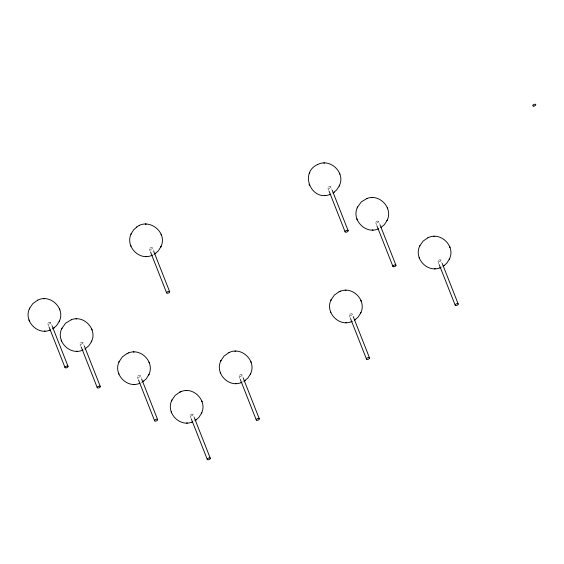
<?xml version="1.0" encoding="UTF-8"?>
<svg xmlns="http://www.w3.org/2000/svg" width="564" height="564" viewBox="0 0 564 564"><rect width="100%" height="100%" fill="white"/><g stroke="black" fill="none" stroke-linecap="round" stroke-linejoin="round"><path stroke-width="0.42" stroke-dasharray="2.82 2.11" d="M141.86 382.35L141.042 382.766M152.816 255.027L153.542 254.667M441.358 267.273L442.084 266.92M242.379 382.131L243.183 381.743M440.949 260.187A1.621 0.797 -21.5 0 1 438.905 261.71A1.621 0.797 -21.5 0 1 438.454 260.406A1.621 0.797 -21.5 0 1 440.949 260.187L441.908 262.62M437.925 261.343L438.884 263.783M378.684 221.441A1.621 0.797 -21.5 0 1 376.639 222.963A1.621 0.797 -21.5 0 1 376.188 221.659A1.621 0.797 -21.5 0 1 378.684 221.441L379.642 223.88M375.659 222.604L376.618 225.036M330.878 186.86A1.621 0.797 -21.5 0 1 328.826 188.383A1.621 0.797 -21.5 0 1 328.375 187.079A1.621 0.797 -21.5 0 1 330.878 186.86L331.836 189.292M327.846 188.016L328.805 190.456M352.26 314.106A1.621 0.797 -21.5 0 1 350.216 315.628A1.621 0.797 -21.5 0 1 349.765 314.324A1.621 0.797 -21.5 0 1 352.26 314.106L352.902 315.727M349.236 315.262L350.195 317.701M242.048 375.011A1.621 0.797 -21.5 0 1 240.003 376.533A1.621 0.797 -21.5 0 1 239.552 375.229A1.621 0.797 -21.5 0 1 242.048 375.011L243.324 378.261M239.016 376.167L239.975 378.606M152.414 247.934A1.621 0.797 -21.5 0 1 150.362 249.457A1.621 0.797 -21.5 0 1 149.911 248.153A1.621 0.797 -21.5 0 1 152.414 247.934L153.373 250.374M149.382 249.091L150.341 251.53M193.043 414.448A1.621 0.797 -21.5 0 1 190.992 415.964A1.621 0.797 -21.5 0 1 190.54 414.66A1.621 0.797 -21.5 0 1 193.043 414.448L194.319 417.691M190.012 415.605L190.97 418.037M140.373 375.807A1.621 0.797 -21.5 0 1 138.328 377.33A1.621 0.797 -21.5 0 1 137.877 376.026A1.621 0.797 -21.5 0 1 140.373 375.807L141.331 378.24M137.348 376.964L138.307 379.403M83.028 342.693A1.621 0.797 -21.5 0 1 80.983 344.216A1.621 0.797 -21.5 0 1 80.532 342.912A1.621 0.797 -21.5 0 1 83.028 342.693L83.987 345.126M79.996 343.85L80.955 346.289M50.795 322.552A1.621 0.797 -21.5 0 1 48.751 324.074A1.621 0.797 -21.5 0 1 48.3 322.77A1.621 0.797 -21.5 0 1 50.795 322.552L51.754 324.991M47.764 323.715L48.723 326.147"/><path stroke-width="0.85" d="M29.49 308.593C23.526 320.775 37.259 335.305 49.738 330.229M59.333 321.254C65.657 308.402 50.182 293.576 37.626 300.203M61.723 328.727C55.505 341.382 70.472 356.138 83.021 349.969M91.565 341.389C97.53 329.207 83.796 314.677 71.318 319.753M131.109 233.975C125.145 246.158 138.871 260.688 151.356 255.612M119.067 361.841C113.11 374.024 126.837 388.561 139.315 383.485M160.952 246.637C168.001 232.396 148.804 217.295 136.587 227.123M148.91 374.503C154.874 362.321 141.148 347.791 128.662 352.867M171.738 400.482C165.774 412.665 179.5 427.195 191.986 422.126M201.574 413.144C207.538 400.962 193.812 386.432 181.333 391.501M220.743 361.045C214.778 373.234 228.512 387.764 240.99 382.688M317.772 164.476C299.251 172.33 310.983 201.651 329.82 194.538M250.585 373.713C256.909 360.861 241.434 346.035 228.878 352.655M339.415 185.556C345.739 172.711 330.257 157.885 317.701 164.505M357.386 207.481C351.153 220.15 366.163 234.913 378.719 228.695M330.955 300.14C324.998 312.322 338.724 326.859 351.203 321.783M387.221 220.143C393.186 207.961 379.459 193.424 366.974 198.5M360.798 312.801C366.762 300.619 353.036 286.089 340.55 291.165M419.644 246.221C413.687 258.404 427.413 272.941 439.892 267.865M449.487 258.883C455.811 246.038 440.336 231.212 427.78 237.832M29.582 308.374L32.86 303.545L37.696 300.168M52.628 328.904L56.555 325.661L59.241 321.466M61.814 328.516L65.657 323.137L71.374 319.732M131.2 233.757L133.626 229.858L136.833 226.947M84.861 349.038L88.788 345.802L91.474 341.608M154.578 254.082L158.174 251.043L160.853 246.849M119.166 361.63L122.444 356.793L127.274 353.424M142.544 381.955L146.139 378.916L148.818 374.722M171.83 400.271L175.108 395.434L179.937 392.058M220.834 360.833L224.112 355.997L228.949 352.627M194.869 420.793L198.803 417.557L201.482 413.356M309.819 172.33L309.417 173.261M243.881 381.363L247.807 378.12L250.494 373.925M333.042 193.008L336.637 189.969L339.316 185.775M357.477 207.263L361.32 201.884L367.03 198.479M331.054 299.928L334.332 295.092L339.161 291.722M380.855 227.588L384.451 224.55L387.13 220.355M354.432 320.253L358.027 317.215L360.706 313.02M419.743 246.01L423.021 241.173L427.85 237.804M443.121 266.335L446.716 263.296L449.395 259.102M29.335 308.952L29.737 308.022M59.086 321.818L59.488 320.888M61.568 329.094L61.97 328.163M130.954 234.335L131.356 233.404M91.319 341.96L91.72 341.03M160.705 247.201L161.107 246.271M118.912 362.208L119.314 361.277M148.663 375.074L149.065 374.144M171.576 400.849L171.985 399.918M220.587 361.411L220.989 360.481M201.334 413.708L201.736 412.777M250.338 374.277L250.74 373.347M339.168 186.127L339.57 185.196M357.223 207.841L357.625 206.91M330.8 300.506L331.202 299.576M386.974 220.707L387.383 219.777M360.551 313.373L360.953 312.442M419.489 246.588L419.891 245.657M449.24 259.454L449.642 258.523M155.22 253.659L155.798 253.243M53.601 328.276L54.179 327.86M333.684 192.585L334.262 192.169M143.185 381.532L143.757 381.116M244.854 380.735L245.432 380.319M195.849 420.166L196.427 419.757M355.073 319.83L355.644 319.414M443.762 265.912L444.333 265.496M139.653 225.396L139.237 225.579M339.465 291.588L340.607 291.144M180.24 391.924L181.382 391.486M127.203 353.452L128.719 352.845M339.091 291.75L339.5 291.567M179.867 392.093L180.283 391.909M152.407 255.21L151.3 255.633M330.871 194.136L329.764 194.559M352.253 321.374L351.146 321.804M50.443 329.968L49.681 330.25M140.02 383.224L139.259 383.506M439.835 267.886L440.597 267.604M240.934 382.709L241.695 382.427M191.929 422.14L192.684 421.858M145.322 224.105L145.723 224.098M145.695 224.098L146.125 224.091M434.231 236.351L434.668 236.344M433.857 236.358L434.266 236.351M146.739 256.5L145.928 256.514M434.47 268.767L435.274 268.753M345.979 290.263L345.168 290.277M43.703 298.723L44.105 298.716M44.077 298.716L44.514 298.708M76.951 351.266L77.353 351.259M76.542 351.273L76.979 351.266M133.28 351.978L134.091 351.964M323.778 163.031L324.589 163.017M324.392 195.44L325.202 195.426M371.591 197.612L372.402 197.597M372.205 230.02L373.015 230.006M75.936 318.864L76.746 318.85M345.781 322.686L346.585 322.671M44.316 331.131L45.12 331.117M234.955 351.182L235.766 351.168M133.894 384.387L134.697 384.373M235.562 383.591L236.372 383.576M185.944 390.612L186.754 390.598M186.557 423.028L187.368 423.014M442.225 263.43L458.208 304.003A1.621 0.797 -21.5 0 1 456.163 305.519A1.621 0.797 -21.5 0 1 455.712 304.215A1.621 0.797 -21.5 0 1 458.208 304.003M439.201 264.594L455.176 305.159M379.967 224.691L395.942 265.256A1.621 0.797 -21.5 0 1 393.898 266.779A1.621 0.797 -21.5 0 1 393.446 265.475A1.621 0.797 -21.5 0 1 395.942 265.256M376.935 225.847L392.918 266.412M332.154 190.11L348.136 230.676A1.621 0.797 -21.5 0 1 346.084 232.192A1.621 0.797 -21.5 0 1 345.633 230.887A1.621 0.797 -21.5 0 1 348.136 230.676M329.122 191.267L345.105 231.832M353.219 316.538L369.519 357.921A1.621 0.797 -21.5 0 1 367.474 359.437A1.621 0.797 -21.5 0 1 367.023 358.133A1.621 0.797 -21.5 0 1 369.519 357.921M350.512 318.512L366.487 359.078M243.324 378.261L259.306 418.826A1.621 0.797 -21.5 0 1 257.262 420.342A1.621 0.797 -21.5 0 1 256.81 419.038A1.621 0.797 -21.5 0 1 259.306 418.826M240.299 379.417L256.275 419.983M153.69 251.184L169.672 291.75A1.621 0.797 -21.5 0 1 167.621 293.266A1.621 0.797 -21.5 0 1 167.17 291.969A1.621 0.797 -21.5 0 1 169.672 291.75M150.658 252.341L166.641 292.906M194.319 417.691L210.294 458.257A1.621 0.797 -21.5 0 1 208.25 459.78A1.621 0.797 -21.5 0 1 207.799 458.476A1.621 0.797 -21.5 0 1 210.294 458.257M191.288 418.848L207.27 459.42M141.649 379.05L157.631 419.623A1.621 0.797 -21.5 0 1 155.586 421.139A1.621 0.797 -21.5 0 1 155.135 419.835A1.621 0.797 -21.5 0 1 157.631 419.623M138.624 380.214L154.607 420.779M84.304 345.943L100.286 386.509A1.621 0.797 -21.5 0 1 98.242 388.025A1.621 0.797 -21.5 0 1 97.791 386.721A1.621 0.797 -21.5 0 1 100.286 386.509M81.279 347.1L97.255 387.665M52.071 325.802L68.054 366.367A1.621 0.797 -21.5 0 1 66.009 367.89A1.621 0.797 -21.5 0 1 65.558 366.586A1.621 0.797 -21.5 0 1 68.054 366.367M49.047 326.958L65.022 367.524M449.614 246.517L449.748 246.884M449.853 247.173L449.987 247.54M419.151 257.572L419.285 257.938M419.383 258.22L419.517 258.587M387.348 207.778L387.489 208.144M387.588 208.426L387.722 208.793M356.885 218.825L357.019 219.192M357.118 219.474L357.252 219.847M339.542 173.197L339.676 173.564M339.775 173.846L339.909 174.213M360.925 300.436L361.059 300.802M361.164 301.091L361.298 301.458M309.072 184.245L309.206 184.611M309.305 184.893L309.446 185.26M330.462 311.49L330.596 311.857M330.694 312.139L330.828 312.505M250.712 361.348L250.846 361.714M250.952 361.996L251.086 362.363M220.242 372.395L220.376 372.762M220.482 373.044L220.616 373.41M161.078 234.272L161.212 234.638M161.311 234.92L161.445 235.287M201.708 400.778L201.841 401.145M201.94 401.434L202.074 401.801M130.608 245.319L130.742 245.685M130.848 245.967L130.982 246.334M171.237 411.826L171.371 412.192M171.47 412.481L171.604 412.848M149.037 362.137L149.171 362.504M149.277 362.793L149.411 363.16M118.574 373.192L118.708 373.558M118.807 373.84L118.941 374.207M91.692 329.023L91.826 329.397M91.932 329.679L92.066 330.046M59.46 308.889L59.594 309.255M59.699 309.537L59.833 309.904M61.222 340.078L61.356 340.444M61.462 340.726L61.596 341.093M28.99 319.936L29.124 320.303M29.229 320.585L29.363 320.958M533.763 106.102A1.621 0.797 -21.5 0 0 535.772 104.566A1.621 0.797 -21.5 0 0 533.255 104.819A1.621 0.797 -21.5 0 0 533.763 106.102"/></g></svg>
